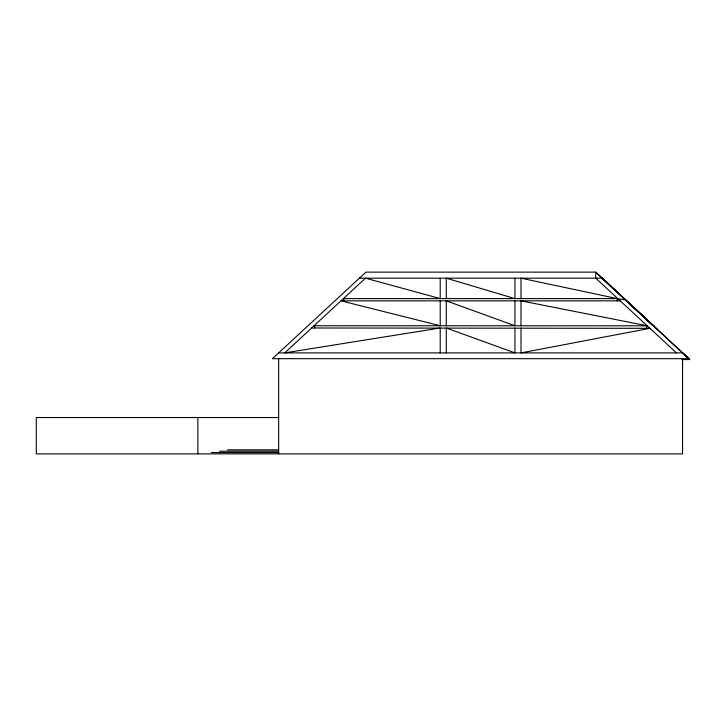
<?xml version="1.0" encoding="UTF-8"?>
<svg xmlns="http://www.w3.org/2000/svg" width="726" height="726" viewBox="0 0 726 726"><rect width="100%" height="100%" fill="white"/><g stroke="black" fill="none" stroke-linecap="round" stroke-linejoin="round"><path stroke-width="1.09" d="M359.424 278.176L602.226 278.176L657.084 329.341L632.273 306.154M654.126 326.464L645.668 318.496M654.026 326.364L604.486 280.281M314.059 325.747L647.202 325.802L520.996 300.836L520.996 325.747M343.416 298.595L617.2 298.595L625.204 299.856M620.204 300.836L340.993 300.836L440.21 325.747L440.21 300.836M311.635 327.989L649.924 328.324L520.996 352.9L520.996 327.989M278.648 352.9L682.558 352.9L689.038 358.907M689.7 359.551L688.783 358.671L272.413 358.671L365.977 272.123L595.719 272.123L689.7 359.551L681.805 359.551M278.648 417.532L36.3 417.532L36.3 453.877L682.558 453.877L682.558 358.508M227.592 449.839L278.648 449.839M219.515 451.191L278.648 451.191M211.438 452.534L278.648 452.534M654.162 326.364L628.725 302.769M688.829 358.708L595.719 272.123L595.719 278.176L676.496 352.9M682.558 352.9L689.31 359.17M611.564 287.151L612.535 288.14L602.226 278.176L603.968 280.209M646.684 325.747L646.684 327.989M617.2 300.836L617.2 298.595L520.996 278.176L520.996 298.595M514.934 278.176L514.934 298.595L446.272 278.176L446.272 298.595M514.934 300.836L514.934 325.747L446.272 300.836L446.272 325.747M514.934 327.989L514.934 352.9L446.272 327.989L446.272 352.9M440.21 278.176L440.21 298.595L365.487 278.176L284.701 352.9L440.21 327.989L440.21 352.9M343.752 298.595L343.752 300.836M314.594 325.747L314.594 327.989M278.648 358.508L278.648 453.877M197.862 417.532L197.862 453.877"/></g></svg>
